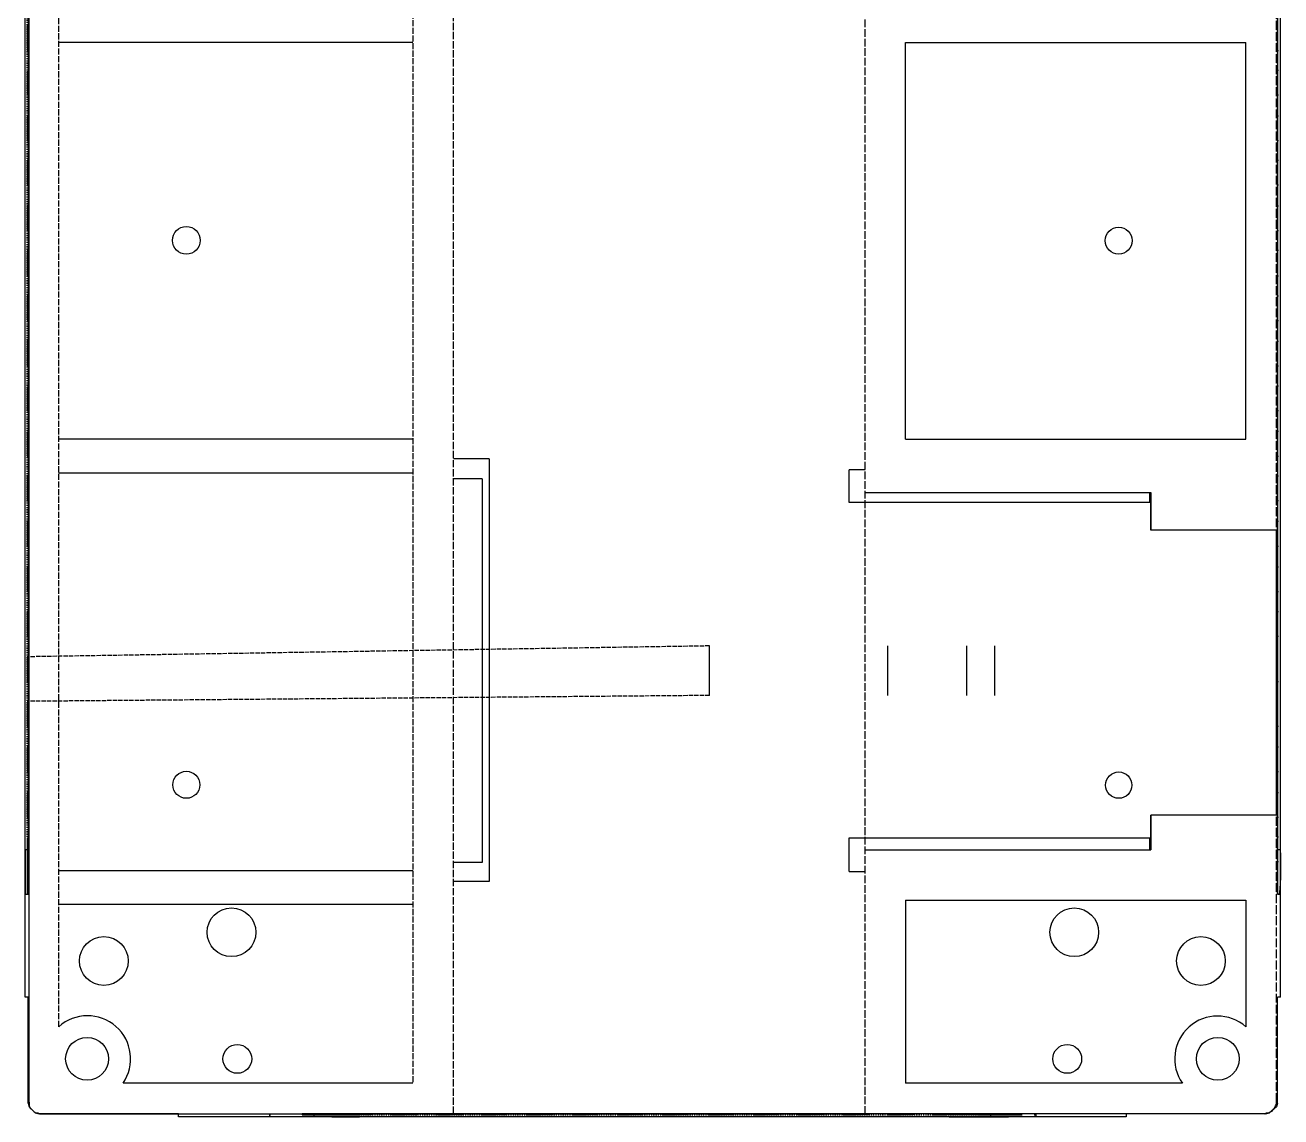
# Model space of a CAD drawing. Header units: millimetres. Extents: x 2689 to 2999, y 977 to 1485.
# Drawn here: x 2858.1 to 2968.9, y 977.3 to 1073.6 of the extents above; entities that cross this region are included whole.
import ezdxf

# ---------------------------------------------------------------- set-up
doc = ezdxf.new("R2010")
doc.units = ezdxf.units.MM
doc.linetypes.add('PDF_IMPORT', pattern=[1, 0.8, -0.2])
doc.layers.add('PDF_几何图形', color=7, linetype='Continuous')

msp = doc.modelspace()

# ---------------------------------------------------------------- linework, layer by layer
at = {"layer": 'PDF_几何图形', "linetype": 'PDF_IMPORT', "lineweight": -3, "ltscale": 0.803333}
msp.add_lwpolyline([(2895.91, 977.57), (2895.91, 1131.6)], dxfattribs=at)
at = {"layer": 'PDF_几何图形', "linetype": 'PDF_IMPORT', "lineweight": -3, "ltscale": 0.848333}
msp.add_lwpolyline([(2932.22, 977.57), (2932.22, 1131.6)], dxfattribs=at)
at = {"layer": 'PDF_几何图形', "lineweight": -3}
for points in [[(2858.47, 978.62), (2858.47, 1130.64)], [(2858.12, 987.87), (2858.12, 1121.39)], [(2968.87, 987.87), (2968.87, 1121.39)], [(2858.12, 1000.87), (2858.12, 1108.3)], [(2858.39, 1108.3), (2858.39, 1000.87)], [(2968.61, 1108.3), (2968.61, 1000.87)], [(2968.87, 1000.87), (2968.87, 1108.3)], [(2858.3, 1073.57), (2858.3, 1073.48), (2858.3, 1073.39), (2858.3, 1073.3), (2858.3, 1073.22), (2858.3, 1073.13), (2858.3, 1073.04), (2858.3, 1072.95), (2858.3, 1072.87), (2858.3, 1072.78), (2858.3, 1072.69), (2858.3, 1072.61), (2858.3, 1072.52), (2858.3, 1072.43), (2858.3, 1072.34), (2858.3, 1072.26), (2858.3, 1072.17), (2858.3, 1072.08), (2858.3, 1071.99), (2858.3, 1071.91), (2858.3, 1071.82), (2858.3, 1071.73), (2858.3, 1071.65), (2858.3, 1071.56), (2858.3, 1071.47), (2858.3, 1071.38)], [(2968.61, 1071.47), (2968.61, 1071.56), (2968.61, 1071.65), (2968.61, 1071.73), (2968.61, 1071.82), (2968.61, 1071.91), (2968.61, 1071.99), (2968.61, 1072.08), (2968.61, 1072.17), (2968.61, 1072.26), (2968.61, 1072.34), (2968.61, 1072.43), (2968.61, 1072.52), (2968.61, 1072.61), (2968.61, 1072.69), (2968.61, 1072.78), (2968.61, 1072.87), (2968.61, 1072.95), (2968.61, 1073.04), (2968.61, 1073.13), (2968.61, 1073.22), (2968.61, 1073.3), (2968.61, 1073.39), (2968.61, 1073.48), (2968.61, 1073.57)], [(2858.3, 1071.38), (2858.39, 1071.38)], [(2892.33, 1072.08), (2861.09, 1072.08)], [(2935.79, 1037.09), (2935.79, 1072.08)], [(2935.79, 1072.08), (2965.81, 1072.08)], [(2965.81, 1037.09), (2965.81, 1072.08)], [(2968.61, 1071.38), (2968.69, 1071.38)], [(2858.39, 1069.64), (2858.3, 1069.64)], [(2858.3, 1069.55), (2858.3, 1069.46), (2858.3, 1069.38), (2858.3, 1069.29), (2858.3, 1069.2), (2858.3, 1069.11), (2858.3, 1069.03), (2858.3, 1068.94), (2858.3, 1068.85), (2858.3, 1068.77), (2858.3, 1068.68), (2858.3, 1068.59), (2858.3, 1068.5), (2858.3, 1068.42), (2858.3, 1068.33), (2858.3, 1068.24), (2858.3, 1068.15), (2858.3, 1068.07), (2858.3, 1067.98), (2858.3, 1067.89), (2858.3, 1067.81), (2858.3, 1067.72), (2858.3, 1067.63), (2858.3, 1067.54), (2858.3, 1067.46)], [(2968.61, 1069.64), (2968.69, 1069.64)], [(2968.61, 1067.54), (2968.61, 1067.63), (2968.61, 1067.72), (2968.61, 1067.81), (2968.61, 1067.89), (2968.61, 1067.98), (2968.61, 1068.07), (2968.61, 1068.15), (2968.61, 1068.24), (2968.61, 1068.33), (2968.61, 1068.42), (2968.61, 1068.5), (2968.61, 1068.59), (2968.61, 1068.68), (2968.61, 1068.77), (2968.61, 1068.85), (2968.61, 1068.94), (2968.61, 1069.03), (2968.61, 1069.11), (2968.61, 1069.2), (2968.61, 1069.29), (2968.61, 1069.38), (2968.61, 1069.46), (2968.61, 1069.55), (2968.61, 1069.64)], [(2858.3, 1067.46), (2858.39, 1067.46)], [(2968.61, 1067.46), (2968.69, 1067.46)], [(2858.39, 1065.62), (2858.3, 1065.62)], [(2858.3, 1065.62), (2858.3, 1065.54), (2858.3, 1065.45), (2858.3, 1065.36), (2858.3, 1065.28), (2858.3, 1065.19), (2858.3, 1065.1), (2858.3, 1065.01), (2858.3, 1064.93), (2858.3, 1064.84), (2858.3, 1064.75), (2858.3, 1064.66), (2858.3, 1064.58), (2858.3, 1064.49), (2858.3, 1064.4), (2858.3, 1064.32), (2858.3, 1064.23), (2858.3, 1064.14), (2858.3, 1064.05), (2858.3, 1063.97), (2858.3, 1063.88), (2858.3, 1063.79), (2858.3, 1063.7), (2858.3, 1063.62), (2858.3, 1063.53), (2858.3, 1063.44)], [(2968.61, 1065.62), (2968.69, 1065.62)], [(2968.61, 1063.53), (2968.61, 1063.62), (2968.61, 1063.7), (2968.61, 1063.79), (2968.61, 1063.88), (2968.61, 1063.97), (2968.61, 1064.05), (2968.61, 1064.14), (2968.61, 1064.23), (2968.61, 1064.32), (2968.61, 1064.4), (2968.61, 1064.49), (2968.61, 1064.58), (2968.61, 1064.66), (2968.61, 1064.75), (2968.61, 1064.84), (2968.61, 1064.93), (2968.61, 1065.01), (2968.61, 1065.1), (2968.61, 1065.19), (2968.61, 1065.28), (2968.61, 1065.36), (2968.61, 1065.45), (2968.61, 1065.54), (2968.61, 1065.62)], [(2858.3, 1063.44), (2858.39, 1063.44)], [(2968.61, 1063.44), (2968.69, 1063.44)], [(2858.39, 1061.7), (2858.3, 1061.7)], [(2858.3, 1061.61), (2858.3, 1061.52), (2858.3, 1061.44), (2858.3, 1061.35), (2858.3, 1061.26), (2858.3, 1061.17), (2858.3, 1061.09), (2858.3, 1061), (2858.3, 1060.91), (2858.3, 1060.82), (2858.3, 1060.74), (2858.3, 1060.65), (2858.3, 1060.56), (2858.3, 1060.48), (2858.3, 1060.39), (2858.3, 1060.3), (2858.3, 1060.21), (2858.3, 1060.13), (2858.3, 1060.04), (2858.3, 1059.95), (2858.3, 1059.86), (2858.3, 1059.78), (2858.3, 1059.69), (2858.3, 1059.6), (2858.3, 1059.52)], [(2968.61, 1061.7), (2968.69, 1061.7)], [(2968.61, 1059.52), (2968.61, 1059.6), (2968.61, 1059.69), (2968.61, 1059.78), (2968.61, 1059.86), (2968.61, 1059.95), (2968.61, 1060.04), (2968.61, 1060.13), (2968.61, 1060.21), (2968.61, 1060.3), (2968.61, 1060.39), (2968.61, 1060.48), (2968.61, 1060.56), (2968.61, 1060.65), (2968.61, 1060.74), (2968.61, 1060.82), (2968.61, 1060.91), (2968.61, 1061), (2968.61, 1061.09), (2968.61, 1061.17), (2968.61, 1061.26), (2968.61, 1061.35), (2968.61, 1061.44), (2968.61, 1061.52), (2968.61, 1061.61), (2968.61, 1061.7)], [(2858.3, 1059.52), (2858.39, 1059.52)], [(2968.61, 1059.52), (2968.69, 1059.52)], [(2858.39, 1057.68), (2858.3, 1057.68)], [(2858.3, 1057.6), (2858.3, 1057.51), (2858.3, 1057.42), (2858.3, 1057.33), (2858.3, 1057.25), (2858.3, 1057.16), (2858.3, 1057.07), (2858.3, 1056.98), (2858.3, 1056.9), (2858.3, 1056.81), (2858.3, 1056.72), (2858.3, 1056.64), (2858.3, 1056.55), (2858.3, 1056.46), (2858.3, 1056.37), (2858.3, 1056.29), (2858.3, 1056.2), (2858.3, 1056.11), (2858.3, 1056.02), (2858.3, 1055.94), (2858.3, 1055.85), (2858.3, 1055.76), (2858.3, 1055.68), (2858.3, 1055.59), (2858.3, 1055.5)], [(2968.61, 1057.68), (2968.69, 1057.68)], [(2968.61, 1055.59), (2968.61, 1055.68), (2968.61, 1055.76), (2968.61, 1055.85), (2968.61, 1055.94), (2968.61, 1056.02), (2968.61, 1056.11), (2968.61, 1056.2), (2968.61, 1056.29), (2968.61, 1056.37), (2968.61, 1056.46), (2968.61, 1056.55), (2968.61, 1056.64), (2968.61, 1056.72), (2968.61, 1056.81), (2968.61, 1056.9), (2968.61, 1056.98), (2968.61, 1057.07), (2968.61, 1057.16), (2968.61, 1057.25), (2968.61, 1057.33), (2968.61, 1057.42), (2968.61, 1057.51), (2968.61, 1057.6), (2968.61, 1057.68)], [(2858.3, 1055.5), (2858.39, 1055.5)], [(2968.61, 1055.5), (2968.69, 1055.5)], [(2858.39, 1053.76), (2858.3, 1053.76)], [(2858.3, 1053.67), (2858.3, 1053.58), (2858.3, 1053.49), (2858.3, 1053.41), (2858.3, 1053.32), (2858.3, 1053.23), (2858.3, 1053.14), (2858.3, 1053.06), (2858.3, 1052.97), (2858.3, 1052.88), (2858.3, 1052.8), (2858.3, 1052.71), (2858.3, 1052.62), (2858.3, 1052.53), (2858.3, 1052.45), (2858.3, 1052.36), (2858.3, 1052.27), (2858.3, 1052.18), (2858.3, 1052.1), (2858.3, 1052.01), (2858.3, 1051.92), (2858.3, 1051.84), (2858.3, 1051.75), (2858.3, 1051.66), (2858.3, 1051.57), (2858.3, 1051.49)], [(2968.61, 1053.76), (2968.69, 1053.76)], [(2968.61, 1051.57), (2968.61, 1051.66), (2968.61, 1051.75), (2968.61, 1051.84), (2968.61, 1051.92), (2968.61, 1052.01), (2968.61, 1052.1), (2968.61, 1052.18), (2968.61, 1052.27), (2968.61, 1052.36), (2968.61, 1052.45), (2968.61, 1052.53), (2968.61, 1052.62), (2968.61, 1052.71), (2968.61, 1052.8), (2968.61, 1052.88), (2968.61, 1052.97), (2968.61, 1053.06), (2968.61, 1053.14), (2968.61, 1053.23), (2968.61, 1053.32), (2968.61, 1053.41), (2968.61, 1053.49), (2968.61, 1053.58), (2968.61, 1053.67), (2968.61, 1053.76)], [(2858.3, 1051.49), (2858.39, 1051.49)], [(2968.61, 1051.49), (2968.69, 1051.49)], [(2858.39, 1049.74), (2858.3, 1049.74)], [(2858.3, 1049.65), (2858.3, 1049.57), (2858.3, 1049.48), (2858.3, 1049.39), (2858.3, 1049.3), (2858.3, 1049.22), (2858.3, 1049.13), (2858.3, 1049.04), (2858.3, 1048.96), (2858.3, 1048.87), (2858.3, 1048.78), (2858.3, 1048.69), (2858.3, 1048.61), (2858.3, 1048.52), (2858.3, 1048.43), (2858.3, 1048.34), (2858.3, 1048.26), (2858.3, 1048.17), (2858.3, 1048.08), (2858.3, 1048), (2858.3, 1047.91), (2858.3, 1047.82), (2858.3, 1047.73), (2858.3, 1047.65), (2858.3, 1047.56)], [(2968.61, 1049.74), (2968.69, 1049.74)], [(2968.61, 1047.65), (2968.61, 1047.73), (2968.61, 1047.82), (2968.61, 1047.91), (2968.61, 1048), (2968.61, 1048.08), (2968.61, 1048.17), (2968.61, 1048.26), (2968.61, 1048.34), (2968.61, 1048.43), (2968.61, 1048.52), (2968.61, 1048.61), (2968.61, 1048.69), (2968.61, 1048.78), (2968.61, 1048.87), (2968.61, 1048.96), (2968.61, 1049.04), (2968.61, 1049.13), (2968.61, 1049.22), (2968.61, 1049.3), (2968.61, 1049.39), (2968.61, 1049.48), (2968.61, 1049.57), (2968.61, 1049.65), (2968.61, 1049.74)], [(2858.3, 1047.56), (2858.39, 1047.56)], [(2968.61, 1047.56), (2968.69, 1047.56)], [(2858.39, 1045.73), (2858.3, 1045.73)], [(2858.3, 1045.73), (2858.3, 1045.64), (2858.3, 1045.55), (2858.3, 1045.46), (2858.3, 1045.38), (2858.3, 1045.29), (2858.3, 1045.2), (2858.3, 1045.12), (2858.3, 1045.03), (2858.3, 1044.94), (2858.3, 1044.85), (2858.3, 1044.77), (2858.3, 1044.68), (2858.3, 1044.59), (2858.3, 1044.5), (2858.3, 1044.42), (2858.3, 1044.33), (2858.3, 1044.24), (2858.3, 1044.16), (2858.3, 1044.07), (2858.3, 1043.98), (2858.3, 1043.89), (2858.3, 1043.81), (2858.3, 1043.72), (2858.3, 1043.63), (2858.3, 1043.55)], [(2968.61, 1045.73), (2968.69, 1045.73)], [(2968.61, 1043.63), (2968.61, 1043.72), (2968.61, 1043.81), (2968.61, 1043.89), (2968.61, 1043.98), (2968.61, 1044.07), (2968.61, 1044.16), (2968.61, 1044.24), (2968.61, 1044.33), (2968.61, 1044.42), (2968.61, 1044.5), (2968.61, 1044.59), (2968.61, 1044.68), (2968.61, 1044.77), (2968.61, 1044.85), (2968.61, 1044.94), (2968.61, 1045.03), (2968.61, 1045.12), (2968.61, 1045.2), (2968.61, 1045.29), (2968.61, 1045.38), (2968.61, 1045.46), (2968.61, 1045.55), (2968.61, 1045.64), (2968.61, 1045.73)], [(2858.3, 1043.55), (2858.39, 1043.55)], [(2968.61, 1043.55), (2968.69, 1043.55)], [(2858.39, 1041.8), (2858.3, 1041.8)], [(2858.3, 1041.71), (2858.3, 1041.63), (2858.3, 1041.54), (2858.3, 1041.45), (2858.3, 1041.36), (2858.3, 1041.28), (2858.3, 1041.19), (2858.3, 1041.1), (2858.3, 1041.01), (2858.3, 1040.93), (2858.3, 1040.84), (2858.3, 1040.75), (2858.3, 1040.67), (2858.3, 1040.58), (2858.3, 1040.49), (2858.3, 1040.4), (2858.3, 1040.32), (2858.3, 1040.23), (2858.3, 1040.14), (2858.3, 1040.05), (2858.3, 1039.97), (2858.3, 1039.88), (2858.3, 1039.79), (2858.3, 1039.71), (2858.3, 1039.62)], [(2968.61, 1041.8), (2968.69, 1041.8)], [(2968.61, 1039.62), (2968.61, 1039.71), (2968.61, 1039.79), (2968.61, 1039.88), (2968.61, 1039.97), (2968.61, 1040.05), (2968.61, 1040.14), (2968.61, 1040.23), (2968.61, 1040.32), (2968.61, 1040.4), (2968.61, 1040.49), (2968.61, 1040.58), (2968.61, 1040.67), (2968.61, 1040.75), (2968.61, 1040.84), (2968.61, 1040.93), (2968.61, 1041.01), (2968.61, 1041.1), (2968.61, 1041.19), (2968.61, 1041.28), (2968.61, 1041.36), (2968.61, 1041.45), (2968.61, 1041.54), (2968.61, 1041.63), (2968.61, 1041.71), (2968.61, 1041.8)], [(2858.3, 1039.62), (2858.39, 1039.62)], [(2968.61, 1039.62), (2968.69, 1039.62)], [(2858.39, 1037.79), (2858.3, 1037.79)], [(2858.3, 1037.7), (2858.3, 1037.61), (2858.3, 1037.52), (2858.3, 1037.44), (2858.3, 1037.35), (2858.3, 1037.26), (2858.3, 1037.17), (2858.3, 1037.09), (2858.3, 1037), (2858.3, 1036.91), (2858.3, 1036.83), (2858.3, 1036.74), (2858.3, 1036.65), (2858.3, 1036.56), (2858.3, 1036.48), (2858.3, 1036.39), (2858.3, 1036.3), (2858.3, 1036.21), (2858.3, 1036.13), (2858.3, 1036.04), (2858.3, 1035.95), (2858.3, 1035.87), (2858.3, 1035.78), (2858.3, 1035.69), (2858.3, 1035.6)], [(2892.33, 1037.09), (2861.09, 1037.09)], [(2935.79, 1037.09), (2965.81, 1037.09)], [(2968.61, 1037.79), (2968.69, 1037.79)], [(2968.61, 1035.69), (2968.61, 1035.78), (2968.61, 1035.87), (2968.61, 1035.95), (2968.61, 1036.04), (2968.61, 1036.13), (2968.61, 1036.21), (2968.61, 1036.3), (2968.61, 1036.39), (2968.61, 1036.48), (2968.61, 1036.56), (2968.61, 1036.65), (2968.61, 1036.74), (2968.61, 1036.83), (2968.61, 1036.91), (2968.61, 1037), (2968.61, 1037.09), (2968.61, 1037.17), (2968.61, 1037.26), (2968.61, 1037.35), (2968.61, 1037.44), (2968.61, 1037.52), (2968.61, 1037.61), (2968.61, 1037.7), (2968.61, 1037.79)], [(2858.3, 1035.6), (2858.39, 1035.6)], [(2899.05, 1035.34), (2895.91, 1035.34)], [(2899.05, 1035.34), (2899.05, 998.08)], [(2968.61, 1035.6), (2968.69, 1035.6)], [(2858.39, 1033.86), (2858.3, 1033.86)], [(2858.3, 1033.77), (2858.3, 1033.68), (2858.3, 1033.6), (2858.3, 1033.51), (2858.3, 1033.42), (2858.3, 1033.33), (2858.3, 1033.25), (2858.3, 1033.16), (2858.3, 1033.07), (2858.3, 1032.99), (2858.3, 1032.9), (2858.3, 1032.81), (2858.3, 1032.72), (2858.3, 1032.64), (2858.3, 1032.55), (2858.3, 1032.46), (2858.3, 1032.37), (2858.3, 1032.29), (2858.3, 1032.2), (2858.3, 1032.11), (2858.3, 1032.03), (2858.3, 1031.94), (2858.3, 1031.85), (2858.3, 1031.76), (2858.3, 1031.68)], [(2861.09, 1034.12), (2892.33, 1034.12)], [(2930.82, 1031.5), (2930.82, 1034.38)], [(2932.22, 1034.38), (2930.82, 1034.38)], [(2968.61, 1033.86), (2968.69, 1033.86)], [(2968.61, 1031.68), (2968.61, 1031.76), (2968.61, 1031.85), (2968.61, 1031.94), (2968.61, 1032.03), (2968.61, 1032.11), (2968.61, 1032.2), (2968.61, 1032.29), (2968.61, 1032.37), (2968.61, 1032.46), (2968.61, 1032.55), (2968.61, 1032.64), (2968.61, 1032.72), (2968.61, 1032.81), (2968.61, 1032.9), (2968.61, 1032.99), (2968.61, 1033.07), (2968.61, 1033.16), (2968.61, 1033.25), (2968.61, 1033.33), (2968.61, 1033.42), (2968.61, 1033.51), (2968.61, 1033.6), (2968.61, 1033.68), (2968.61, 1033.77), (2968.61, 1033.86)], [(2898.44, 1033.6), (2895.91, 1033.6)], [(2898.44, 1033.6), (2898.44, 999.74)], [(2858.3, 1031.68), (2858.39, 1031.68)], [(2957.35, 1031.5), (2930.82, 1031.5)], [(2932.22, 1032.37), (2957.44, 1032.37)], [(2957.35, 1031.5), (2957.35, 1032.37)], [(2957.44, 1032.37), (2957.44, 1029.06), (2957.44, 1032.37)], [(2968.61, 1031.68), (2968.69, 1031.68)], [(2858.39, 1029.84), (2858.3, 1029.84)], [(2858.3, 1029.76), (2858.3, 1029.67), (2858.3, 1029.58), (2858.3, 1029.49), (2858.3, 1029.41), (2858.3, 1029.32), (2858.3, 1029.23), (2858.3, 1029.15), (2858.3, 1029.06), (2858.3, 1028.97), (2858.3, 1028.88), (2858.3, 1028.8), (2858.3, 1028.71), (2858.3, 1028.62), (2858.3, 1028.53), (2858.3, 1028.45), (2858.3, 1028.36), (2858.3, 1028.27), (2858.3, 1028.19), (2858.3, 1028.1), (2858.3, 1028.01), (2858.3, 1027.92), (2858.3, 1027.84), (2858.3, 1027.75), (2858.3, 1027.66)], [(2968.61, 1029.84), (2968.69, 1029.84)], [(2968.61, 1027.75), (2968.61, 1027.84), (2968.61, 1027.92), (2968.61, 1028.01), (2968.61, 1028.1), (2968.61, 1028.19), (2968.61, 1028.27), (2968.61, 1028.36), (2968.61, 1028.45), (2968.61, 1028.53), (2968.61, 1028.62), (2968.61, 1028.71), (2968.61, 1028.8), (2968.61, 1028.88), (2968.61, 1028.97), (2968.61, 1029.06), (2968.61, 1029.15), (2968.61, 1029.23), (2968.61, 1029.32), (2968.61, 1029.41), (2968.61, 1029.49), (2968.61, 1029.58), (2968.61, 1029.67), (2968.61, 1029.76), (2968.61, 1029.84)], [(2968.52, 1029.06), (2957.44, 1029.06)], [(2968.52, 1003.92), (2968.52, 1029.06)], [(2858.3, 1027.66), (2858.39, 1027.66)], [(2968.61, 1027.66), (2968.69, 1027.66)], [(2858.39, 1025.83), (2858.3, 1025.83)], [(2858.3, 1025.83), (2858.3, 1025.74), (2858.3, 1025.65), (2858.3, 1025.57), (2858.3, 1025.48), (2858.3, 1025.39), (2858.3, 1025.31), (2858.3, 1025.22), (2858.3, 1025.13), (2858.3, 1025.04), (2858.3, 1024.96), (2858.3, 1024.87), (2858.3, 1024.78), (2858.3, 1024.69), (2858.3, 1024.61), (2858.3, 1024.52), (2858.3, 1024.43), (2858.3, 1024.35), (2858.3, 1024.26), (2858.3, 1024.17), (2858.3, 1024.08), (2858.3, 1024), (2858.3, 1023.91), (2858.3, 1023.82), (2858.3, 1023.73), (2858.3, 1023.65)], [(2968.61, 1025.83), (2968.69, 1025.83)], [(2968.61, 1023.73), (2968.61, 1023.82), (2968.61, 1023.91), (2968.61, 1024), (2968.61, 1024.08), (2968.61, 1024.17), (2968.61, 1024.26), (2968.61, 1024.35), (2968.61, 1024.43), (2968.61, 1024.52), (2968.61, 1024.61), (2968.61, 1024.69), (2968.61, 1024.78), (2968.61, 1024.87), (2968.61, 1024.96), (2968.61, 1025.04), (2968.61, 1025.13), (2968.61, 1025.22), (2968.61, 1025.31), (2968.61, 1025.39), (2968.61, 1025.48), (2968.61, 1025.57), (2968.61, 1025.65), (2968.61, 1025.74), (2968.61, 1025.83)], [(2858.3, 1023.65), (2858.39, 1023.65)], [(2968.61, 1023.65), (2968.69, 1023.65)], [(2858.39, 1021.9), (2858.3, 1021.9)], [(2858.3, 1021.82), (2858.3, 1021.73), (2858.3, 1021.64), (2858.3, 1021.55), (2858.3, 1021.47), (2858.3, 1021.38), (2858.3, 1021.29), (2858.3, 1021.2), (2858.3, 1021.12), (2858.3, 1021.03), (2858.3, 1020.94), (2858.3, 1020.86), (2858.3, 1020.77), (2858.3, 1020.68), (2858.3, 1020.59), (2858.3, 1020.51), (2858.3, 1020.42), (2858.3, 1020.33), (2858.3, 1020.24), (2858.3, 1020.16), (2858.3, 1020.07), (2858.3, 1019.98), (2858.3, 1019.9), (2858.3, 1019.81), (2858.3, 1019.72)], [(2968.61, 1021.9), (2968.69, 1021.9)], [(2968.61, 1019.81), (2968.61, 1019.9), (2968.61, 1019.98), (2968.61, 1020.07), (2968.61, 1020.16), (2968.61, 1020.24), (2968.61, 1020.33), (2968.61, 1020.42), (2968.61, 1020.51), (2968.61, 1020.59), (2968.61, 1020.68), (2968.61, 1020.77), (2968.61, 1020.86), (2968.61, 1020.94), (2968.61, 1021.03), (2968.61, 1021.12), (2968.61, 1021.2), (2968.61, 1021.29), (2968.61, 1021.38), (2968.61, 1021.47), (2968.61, 1021.55), (2968.61, 1021.64), (2968.61, 1021.73), (2968.61, 1021.82), (2968.61, 1021.9)], [(2858.3, 1019.72), (2858.39, 1019.72)], [(2968.61, 1019.72), (2968.69, 1019.72)], [(2918.51, 1014.48), (2918.51, 1018.85)], [(2934.22, 1014.48), (2934.22, 1018.85)], [(2941.2, 1014.48), (2941.2, 1018.85)], [(2943.65, 1018.85), (2943.65, 1014.48)], [(2858.3, 1017.89), (2858.3, 1017.8), (2858.3, 1017.71), (2858.3, 1017.63), (2858.3, 1017.54), (2858.3, 1017.45), (2858.3, 1017.36), (2858.3, 1017.28), (2858.3, 1017.19), (2858.3, 1017.1), (2858.3, 1017.02), (2858.3, 1016.93), (2858.3, 1016.84), (2858.3, 1016.75), (2858.3, 1016.67), (2858.3, 1016.58), (2858.3, 1016.49), (2858.3, 1016.4), (2858.3, 1016.32), (2858.3, 1016.23), (2858.3, 1016.14), (2858.3, 1016.06), (2858.3, 1015.97), (2858.3, 1015.88), (2858.3, 1015.79), (2858.3, 1015.71)], [(2968.61, 1015.79), (2968.61, 1015.88), (2968.61, 1015.97), (2968.61, 1016.06), (2968.61, 1016.14), (2968.61, 1016.23), (2968.61, 1016.32), (2968.61, 1016.4), (2968.61, 1016.49), (2968.61, 1016.58), (2968.61, 1016.67), (2968.61, 1016.75), (2968.61, 1016.84), (2968.61, 1016.93), (2968.61, 1017.02), (2968.61, 1017.1), (2968.61, 1017.19), (2968.61, 1017.28), (2968.61, 1017.36), (2968.61, 1017.45), (2968.61, 1017.54), (2968.61, 1017.63), (2968.61, 1017.71), (2968.61, 1017.8), (2968.61, 1017.89)], [(2858.3, 1015.71), (2858.39, 1015.71)], [(2968.61, 1015.71), (2968.69, 1015.71)], [(2858.3, 1013.87), (2858.3, 1013.79), (2858.3, 1013.7), (2858.3, 1013.61), (2858.3, 1013.52), (2858.3, 1013.44), (2858.3, 1013.35), (2858.3, 1013.26), (2858.3, 1013.18), (2858.3, 1013.09), (2858.3, 1013), (2858.3, 1012.91), (2858.3, 1012.83), (2858.3, 1012.74), (2858.3, 1012.65), (2858.3, 1012.56), (2858.3, 1012.48), (2858.3, 1012.39), (2858.3, 1012.3), (2858.3, 1012.22), (2858.3, 1012.13), (2858.3, 1012.04), (2858.3, 1011.95), (2858.3, 1011.87), (2858.3, 1011.78)], [(2968.61, 1011.78), (2968.61, 1011.87), (2968.61, 1011.95), (2968.61, 1012.04), (2968.61, 1012.13), (2968.61, 1012.22), (2968.61, 1012.3), (2968.61, 1012.39), (2968.61, 1012.48), (2968.61, 1012.56), (2968.61, 1012.65), (2968.61, 1012.74), (2968.61, 1012.83), (2968.61, 1012.91), (2968.61, 1013), (2968.61, 1013.09), (2968.61, 1013.18), (2968.61, 1013.26), (2968.61, 1013.35), (2968.61, 1013.44), (2968.61, 1013.52), (2968.61, 1013.61), (2968.61, 1013.7), (2968.61, 1013.79), (2968.61, 1013.87), (2968.61, 1013.96)], [(2858.3, 1011.78), (2858.39, 1011.78)], [(2968.61, 1011.78), (2968.69, 1011.78)], [(2858.39, 1009.95), (2858.3, 1009.95)], [(2858.3, 1009.86), (2858.3, 1009.77), (2858.3, 1009.68), (2858.3, 1009.6), (2858.3, 1009.51), (2858.3, 1009.42), (2858.3, 1009.34), (2858.3, 1009.25), (2858.3, 1009.16), (2858.3, 1009.07), (2858.3, 1008.99), (2858.3, 1008.9), (2858.3, 1008.81), (2858.3, 1008.72), (2858.3, 1008.64), (2858.3, 1008.55), (2858.3, 1008.46), (2858.3, 1008.38), (2858.3, 1008.29), (2858.3, 1008.2), (2858.3, 1008.11), (2858.3, 1008.03), (2858.3, 1007.94), (2858.3, 1007.85), (2858.3, 1007.76)], [(2968.61, 1009.95), (2968.69, 1009.95)], [(2968.61, 1007.85), (2968.61, 1007.94), (2968.61, 1008.03), (2968.61, 1008.11), (2968.61, 1008.2), (2968.61, 1008.29), (2968.61, 1008.38), (2968.61, 1008.46), (2968.61, 1008.55), (2968.61, 1008.64), (2968.61, 1008.72), (2968.61, 1008.81), (2968.61, 1008.9), (2968.61, 1008.99), (2968.61, 1009.07), (2968.61, 1009.16), (2968.61, 1009.25), (2968.61, 1009.34), (2968.61, 1009.42), (2968.61, 1009.51), (2968.61, 1009.6), (2968.61, 1009.68), (2968.61, 1009.77), (2968.61, 1009.86), (2968.61, 1009.95)], [(2858.3, 1007.76), (2858.39, 1007.76)], [(2968.61, 1007.76), (2968.69, 1007.76)], [(2858.39, 1005.93), (2858.3, 1005.93)], [(2858.3, 1005.93), (2858.3, 1005.84), (2858.3, 1005.76), (2858.3, 1005.67), (2858.3, 1005.58), (2858.3, 1005.5), (2858.3, 1005.41), (2858.3, 1005.32), (2858.3, 1005.23), (2858.3, 1005.15), (2858.3, 1005.06), (2858.3, 1004.97), (2858.3, 1004.88), (2858.3, 1004.8), (2858.3, 1004.71), (2858.3, 1004.62), (2858.3, 1004.54), (2858.3, 1004.45), (2858.3, 1004.36), (2858.3, 1004.27), (2858.3, 1004.19), (2858.3, 1004.1), (2858.3, 1004.01), (2858.3, 1003.92), (2858.3, 1003.84), (2858.3, 1003.75)], [(2968.61, 1005.93), (2968.69, 1005.93)], [(2968.61, 1004.01), (2968.61, 1004.1), (2968.61, 1004.19), (2968.61, 1004.27), (2968.61, 1004.36), (2968.61, 1004.45), (2968.61, 1004.54), (2968.61, 1004.62), (2968.61, 1004.71), (2968.61, 1004.8), (2968.61, 1004.88), (2968.61, 1004.97), (2968.61, 1005.06), (2968.61, 1005.15), (2968.61, 1005.23), (2968.61, 1005.32), (2968.61, 1005.41), (2968.61, 1005.5), (2968.61, 1005.58), (2968.61, 1005.67), (2968.61, 1005.76), (2968.61, 1005.84), (2968.61, 1005.93)], [(2858.3, 1003.75), (2858.39, 1003.75)], [(2957.44, 1000.87), (2957.44, 1003.92)], [(2957.44, 1003.92), (2957.44, 1000.87)], [(2968.52, 1003.92), (2957.44, 1003.92)], [(2968.61, 1003.75), (2968.69, 1003.75)], [(2858.39, 1002), (2858.3, 1002)], [(2858.3, 1001.92), (2858.3, 1001.83), (2858.3, 1001.74), (2858.3, 1001.66), (2858.3, 1001.57), (2858.3, 1001.48), (2858.3, 1001.39), (2858.3, 1001.31), (2858.3, 1001.22), (2858.3, 1001.13), (2858.3, 1001.04), (2858.3, 1000.96), (2858.3, 1000.87), (2858.3, 1000.78), (2858.3, 1000.7), (2858.3, 1000.61), (2858.3, 1000.52), (2858.3, 1000.43), (2858.3, 1000.35), (2858.3, 1000.26), (2858.3, 1000.17), (2858.3, 1000.08), (2858.3, 1000), (2858.3, 999.91), (2858.3, 999.82)], [(2930.82, 998.95), (2930.82, 1001.92)], [(2930.82, 1001.92), (2957.35, 1001.92)], [(2957.35, 1000.87), (2957.35, 1001.92)], [(2968.61, 1002), (2968.69, 1002)], [(2968.61, 999.91), (2968.61, 1000), (2968.61, 1000.08), (2968.61, 1000.17), (2968.61, 1000.26), (2968.61, 1000.35), (2968.61, 1000.43), (2968.61, 1000.52), (2968.61, 1000.61), (2968.61, 1000.7), (2968.61, 1000.78), (2968.61, 1000.87), (2968.61, 1000.96), (2968.61, 1001.04), (2968.61, 1001.13), (2968.61, 1001.22), (2968.61, 1001.31), (2968.61, 1001.39), (2968.61, 1001.48), (2968.61, 1001.57), (2968.61, 1001.66), (2968.61, 1001.74), (2968.61, 1001.83), (2968.61, 1001.92), (2968.61, 1002)], [(2858.3, 1000.87), (2858.12, 1000.87)], [(2858.12, 1000.87), (2858.12, 1000.43), (2858.12, 1000), (2858.12, 999.56), (2858.12, 999.21), (2858.12, 998.78), (2858.12, 998.43), (2858.12, 998.08), (2858.12, 997.82), (2858.12, 997.55), (2858.12, 997.29), (2858.12, 997.12), (2858.12, 997.03), (2858.12, 996.94)], [(2858.39, 996.94), (2858.39, 997.03), (2858.39, 997.12), (2858.39, 997.29), (2858.39, 997.55), (2858.39, 997.82), (2858.39, 998.08), (2858.39, 998.43), (2858.39, 998.78), (2858.39, 999.21), (2858.39, 999.56), (2858.39, 1000), (2858.39, 1000.43), (2858.39, 1000.87)], [(2932.22, 1000.87), (2957.44, 1000.87)], [(2968.87, 1000.87), (2968.61, 1000.87)], [(2968.61, 1000.87), (2968.61, 1000.43), (2968.61, 1000), (2968.61, 999.56), (2968.61, 999.21), (2968.61, 998.78), (2968.61, 998.43), (2968.61, 998.08), (2968.61, 997.82), (2968.61, 997.55), (2968.61, 997.29), (2968.61, 997.12), (2968.61, 997.03), (2968.61, 996.94)], [(2858.3, 999.82), (2858.3, 999.74), (2858.3, 999.65), (2858.3, 999.47), (2858.3, 999.39), (2858.3, 999.3), (2858.3, 999.21), (2858.3, 999.13), (2858.3, 999.04), (2858.3, 998.95), (2858.3, 998.86), (2858.3, 998.78), (2858.3, 998.69), (2858.3, 998.6), (2858.3, 998.51), (2858.3, 998.43), (2858.3, 998.34), (2858.3, 998.25), (2858.3, 998.17), (2858.3, 998.08), (2858.3, 997.99), (2858.3, 997.9), (2858.3, 997.82), (2858.3, 997.73), (2858.3, 997.64), (2858.3, 997.55), (2858.3, 997.47), (2858.3, 997.38), (2858.3, 997.29), (2858.3, 997.21), (2858.3, 997.12), (2858.3, 997.03), (2858.3, 996.94)], [(2898.44, 999.74), (2895.91, 999.74)], [(2968.61, 999.82), (2968.69, 999.82)], [(2968.61, 996.94), (2968.61, 997.03), (2968.61, 997.12), (2968.61, 997.21), (2968.61, 997.29), (2968.61, 997.38), (2968.61, 997.47), (2968.61, 997.55), (2968.61, 997.64), (2968.61, 997.73), (2968.61, 997.82), (2968.61, 997.9), (2968.61, 997.99), (2968.61, 998.08), (2968.61, 998.17), (2968.61, 998.25), (2968.61, 998.34), (2968.61, 998.43), (2968.61, 998.51), (2968.61, 998.6), (2968.61, 998.69), (2968.61, 998.78), (2968.61, 998.86), (2968.61, 998.95), (2968.61, 999.04), (2968.61, 999.13), (2968.61, 999.21), (2968.61, 999.3), (2968.61, 999.39), (2968.61, 999.47), (2968.61, 999.65), (2968.61, 999.74), (2968.61, 999.82)], [(2861.09, 999.04), (2892.33, 999.04)], [(2930.82, 998.95), (2932.22, 998.95)], [(2899.05, 998.08), (2895.91, 998.08)], [(2858.12, 996.94), (2858.39, 996.94)], [(2861.09, 996.07), (2892.33, 996.07)], [(2935.79, 996.42), (2935.79, 980.27)], [(2935.79, 996.42), (2965.81, 996.42)], [(2965.81, 996.42), (2965.81, 985.25)], [(2968.61, 996.94), (2968.78, 996.94)], [(2858.39, 987.87), (2858.12, 987.87)], [(2858.39, 978.53), (2858.39, 987.87)], [(2968.61, 978.53), (2968.61, 987.87)], [(2968.87, 987.87), (2968.61, 987.87)], [(2892.33, 980.27), (2866.76, 980.27)], [(2960.23, 980.27), (2935.79, 980.27)], [(2858.39, 978.53), (2858.47, 978.18), (2859, 977.66)], [(2858.47, 978.62), (2858.47, 978.44), (2858.47, 978.27), (2858.56, 978.09), (2858.65, 978.01), (2858.82, 977.83), (2858.91, 977.74), (2859.08, 977.66), (2859.26, 977.66), (2859.43, 977.57)], [(2967.47, 977.57), (2967.65, 977.66), (2967.82, 977.66), (2968, 977.74), (2968.17, 977.83), (2968.26, 978.01), (2968.34, 978.09), (2968.43, 978.27), (2968.52, 978.44), (2968.52, 978.62)], [(2968.61, 978.53), (2968.52, 978.18), (2967.91, 977.66)], [(2968.52, 978.62), (2968.61, 978.53)], [(2859, 977.66), (2859.35, 977.57)], [(2859.43, 977.57), (2859.35, 977.57)], [(2871.65, 977.57), (2859.35, 977.57)], [(2859.43, 977.57), (2895.91, 977.57), (2932.22, 977.57)], [(2871.65, 977.31), (2871.65, 977.57)], [(2955.25, 977.31), (2871.65, 977.31)], [(2879.68, 977.57), (2879.68, 977.31)], [(2879.68, 977.48), (2879.77, 977.48)], [(2882.56, 977.57), (2882.56, 977.48)], [(2883.61, 977.57), (2883.52, 977.57), (2883.43, 977.57), (2883.34, 977.57), (2883.26, 977.57), (2883.17, 977.57), (2883.08, 977.57), (2883, 977.57), (2882.91, 977.57), (2882.82, 977.57), (2882.73, 977.57), (2882.65, 977.57), (2882.56, 977.57)], [(2882.56, 977.48), (2882.65, 977.48), (2882.73, 977.48), (2882.82, 977.48), (2882.91, 977.48), (2883.08, 977.48), (2883.34, 977.48)], [(2882.65, 977.48), (2883.08, 977.48), (2883.52, 977.48), (2883.96, 977.48), (2884.39, 977.48), (2884.83, 977.48), (2885.26, 977.48), (2885.7, 977.48), (2886.05, 977.48), (2886.4, 977.48)], [(2887.27, 977.48), (2887.1, 977.48), (2886.84, 977.48), (2886.57, 977.48), (2886.22, 977.48), (2885.88, 977.48), (2885.44, 977.48), (2885, 977.48), (2884.57, 977.48), (2884.13, 977.48), (2883.61, 977.48), (2883.17, 977.48)], [(2883.26, 977.48), (2883.61, 977.48)], [(2943.3, 977.57), (2883.61, 977.57)], [(2883.61, 977.31), (2883.61, 977.48)], [(2883.96, 977.48), (2883.61, 977.48)], [(2943.3, 977.31), (2883.61, 977.31)], [(2884.74, 977.48), (2884.65, 977.48), (2884.57, 977.48), (2884.48, 977.48), (2884.3, 977.48), (2884.13, 977.48), (2883.96, 977.48)], [(2884.74, 977.48), (2884.74, 977.57)], [(2885.18, 977.31), (2885.53, 977.31), (2885.96, 977.31), (2886.31, 977.31), (2886.57, 977.31), (2886.84, 977.31), (2887.1, 977.31), (2887.27, 977.31), (2887.45, 977.31), (2887.53, 977.31), (2887.62, 977.31), (2887.53, 977.31), (2887.45, 977.31), (2887.27, 977.31)], [(2886.49, 977.57), (2886.49, 977.48)], [(2886.49, 977.48), (2886.57, 977.48), (2886.66, 977.48), (2886.75, 977.48), (2886.84, 977.48), (2887.1, 977.48), (2887.62, 977.48)], [(2888.67, 977.48), (2888.58, 977.48), (2888.49, 977.48), (2888.41, 977.48), (2888.14, 977.48), (2887.62, 977.48)], [(2888.67, 977.48), (2888.67, 977.57)], [(2890.5, 977.57), (2890.5, 977.48)], [(2890.5, 977.48), (2890.59, 977.48), (2890.5, 977.48)], [(2890.59, 977.48), (2890.67, 977.48), (2890.85, 977.48), (2891.11, 977.48), (2891.63, 977.48)], [(2892.59, 977.48), (2892.51, 977.48), (2892.33, 977.48), (2892.07, 977.48), (2891.55, 977.48)], [(2892.68, 977.48), (2892.59, 977.48), (2892.68, 977.48)], [(2892.68, 977.48), (2892.68, 977.57)], [(2894.51, 977.57), (2894.51, 977.48)], [(2894.51, 977.48), (2894.6, 977.48), (2894.69, 977.48), (2894.78, 977.48), (2895.04, 977.48), (2895.56, 977.48)], [(2895.91, 977.48), (2895.56, 977.48)], [(2896.7, 977.48), (2896.61, 977.48), (2896.52, 977.48), (2896.43, 977.48), (2896.26, 977.48), (2896.09, 977.48), (2895.91, 977.48)], [(2896.7, 977.48), (2896.7, 977.57)], [(2898.44, 977.57), (2898.44, 977.48)], [(2898.44, 977.48), (2898.53, 977.48), (2898.62, 977.48), (2898.7, 977.48), (2898.79, 977.48), (2899.05, 977.48), (2899.58, 977.48)], [(2900.62, 977.48), (2900.54, 977.48), (2900.45, 977.48), (2900.27, 977.48), (2900.1, 977.48), (2899.58, 977.48)], [(2900.62, 977.48), (2900.62, 977.57)], [(2902.46, 977.57), (2902.46, 977.48)], [(2902.46, 977.48), (2902.54, 977.48), (2902.63, 977.48), (2902.81, 977.48), (2902.98, 977.48), (2903.5, 977.48)], [(2904.64, 977.48), (2904.55, 977.48), (2904.46, 977.48), (2904.38, 977.48), (2904.29, 977.48), (2904.03, 977.48), (2903.5, 977.48)], [(2904.64, 977.48), (2904.64, 977.57)], [(2906.38, 977.57), (2906.38, 977.48)], [(2906.38, 977.48), (2906.47, 977.48), (2906.56, 977.48), (2906.65, 977.48), (2906.73, 977.48), (2906.99, 977.48), (2907.52, 977.48)], [(2908.57, 977.48), (2908.48, 977.48), (2908.39, 977.48), (2908.3, 977.48), (2908.04, 977.48), (2907.52, 977.48)], [(2908.57, 977.48), (2908.57, 977.57)], [(2910.4, 977.57), (2910.4, 977.48)], [(2910.4, 977.48), (2910.49, 977.48), (2910.4, 977.48)], [(2910.49, 977.48), (2910.57, 977.48), (2910.75, 977.48), (2910.92, 977.48), (2911.44, 977.48)], [(2912.49, 977.48), (2912.4, 977.48), (2912.23, 977.48), (2911.97, 977.48), (2911.44, 977.48)], [(2912.58, 977.48), (2912.49, 977.48), (2912.58, 977.48)], [(2912.58, 977.48), (2912.58, 977.57)], [(2914.32, 977.57), (2914.32, 977.48)], [(2914.32, 977.48), (2914.41, 977.48), (2914.5, 977.48), (2914.59, 977.48), (2914.67, 977.48), (2914.94, 977.48), (2915.46, 977.48)], [(2916.59, 977.48), (2916.51, 977.48), (2916.42, 977.48), (2916.33, 977.48), (2916.24, 977.48), (2915.98, 977.48), (2915.46, 977.48)], [(2916.59, 977.48), (2916.59, 977.57)], [(2918.34, 977.57), (2918.34, 977.48)], [(2918.34, 977.48), (2918.43, 977.48), (2918.34, 977.48)], [(2918.43, 977.48), (2918.51, 977.48), (2918.6, 977.48), (2918.69, 977.48), (2918.95, 977.48), (2919.47, 977.48)], [(2920.52, 977.48), (2920.43, 977.48), (2920.35, 977.48), (2920.17, 977.48), (2920, 977.48), (2919.47, 977.48)], [(2920.52, 977.48), (2920.52, 977.57)], [(2922.35, 977.57), (2922.35, 977.48)], [(2922.35, 977.48), (2922.44, 977.48), (2922.53, 977.48), (2922.62, 977.48), (2922.88, 977.48), (2923.4, 977.48)], [(2924.54, 977.48), (2924.45, 977.48), (2924.36, 977.48), (2924.27, 977.48), (2924.19, 977.48), (2923.92, 977.48), (2923.4, 977.48)], [(2924.54, 977.48), (2924.54, 977.57)], [(2926.28, 977.57), (2926.28, 977.48)], [(2926.28, 977.48), (2926.37, 977.48), (2926.46, 977.48), (2926.54, 977.48), (2926.63, 977.48), (2926.89, 977.48), (2927.42, 977.48)], [(2928.46, 977.48), (2928.38, 977.48), (2928.29, 977.48), (2928.2, 977.48), (2927.94, 977.48), (2927.42, 977.48)], [(2928.46, 977.48), (2928.46, 977.57)], [(2930.3, 977.57), (2930.3, 977.48)], [(2930.3, 977.48), (2930.38, 977.48), (2930.47, 977.48), (2930.64, 977.48), (2930.82, 977.48), (2931.34, 977.48)], [(2932.22, 977.48), (2931.34, 977.48)], [(2967.47, 977.57), (2932.22, 977.57)], [(2932.48, 977.48), (2932.39, 977.48), (2932.22, 977.48)], [(2932.48, 977.48), (2932.48, 977.57)], [(2934.22, 977.57), (2934.22, 977.48)], [(2934.22, 977.48), (2934.31, 977.48), (2934.4, 977.48), (2934.48, 977.48), (2934.57, 977.48), (2934.83, 977.48), (2935.36, 977.48)], [(2936.49, 977.48), (2936.4, 977.48), (2936.32, 977.48), (2936.23, 977.48), (2936.14, 977.48), (2935.88, 977.48), (2935.36, 977.48)], [(2936.49, 977.48), (2936.49, 977.57)], [(2938.24, 977.57), (2938.24, 977.48)], [(2938.24, 977.48), (2938.32, 977.48), (2938.24, 977.48)], [(2938.32, 977.48), (2938.41, 977.48), (2938.59, 977.48), (2938.85, 977.48), (2939.37, 977.48)], [(2940.33, 977.48), (2940.24, 977.48), (2940.07, 977.48), (2939.89, 977.48), (2939.37, 977.48)], [(2939.63, 977.31), (2939.81, 977.31), (2940.07, 977.31), (2940.33, 977.31), (2940.68, 977.31), (2941.03, 977.31), (2941.38, 977.31), (2941.81, 977.31), (2942.25, 977.31), (2942.69, 977.31), (2943.12, 977.31), (2943.56, 977.31), (2944, 977.31), (2944.43, 977.31), (2944.87, 977.31)], [(2944.61, 977.48), (2944.08, 977.48), (2943.65, 977.48), (2943.21, 977.48), (2942.69, 977.48), (2942.25, 977.48), (2941.81, 977.48), (2941.38, 977.48), (2941.03, 977.48), (2940.68, 977.48), (2940.33, 977.48), (2940.07, 977.48)], [(2940.42, 977.48), (2940.33, 977.48), (2940.42, 977.48)], [(2940.42, 977.48), (2940.42, 977.57)], [(2942.25, 977.57), (2942.25, 977.48)], [(2942.25, 977.48), (2942.34, 977.48), (2942.43, 977.48), (2942.51, 977.48), (2942.6, 977.48), (2942.77, 977.48), (2942.95, 977.48)], [(2942.34, 977.48), (2942.77, 977.48), (2943.21, 977.48), (2943.65, 977.48), (2944.08, 977.48), (2944.52, 977.48), (2944.96, 977.48), (2945.39, 977.48), (2945.74, 977.48), (2946.09, 977.48)], [(2942.95, 977.48), (2943.3, 977.48)], [(2944.43, 977.57), (2944.35, 977.57), (2944.26, 977.57), (2944.17, 977.57), (2944.08, 977.57), (2944, 977.57), (2943.91, 977.57), (2943.82, 977.57), (2943.73, 977.57), (2943.65, 977.57), (2943.56, 977.57), (2943.47, 977.57), (2943.39, 977.57), (2943.3, 977.57)], [(2943.3, 977.48), (2943.3, 977.31)], [(2943.65, 977.48), (2943.3, 977.48)], [(2944.43, 977.48), (2944.35, 977.48), (2944.26, 977.48), (2944.17, 977.48), (2944, 977.48), (2943.82, 977.48), (2943.65, 977.48)], [(2947.14, 977.48), (2947.23, 977.48), (2947.31, 977.48)], [(2947.31, 977.31), (2947.31, 977.57)], [(2955.25, 977.57), (2955.25, 977.31)], [(2967.56, 977.57), (2955.25, 977.57)], [(2967.56, 977.57), (2967.91, 977.66)]]:
    msp.add_lwpolyline(points, dxfattribs=at)
at = {"layer": 'PDF_几何图形', "linetype": 'PDF_IMPORT', "lineweight": -3, "ltscale": 0.975}
msp.add_lwpolyline([(2968.52, 978.62), (2968.52, 1130.64)], dxfattribs=at)
at = {"layer": 'PDF_几何图形', "linetype": 'PDF_IMPORT', "lineweight": -3, "ltscale": 0.67}
for points in [[(2892.33, 1128.98), (2892.33, 980.27)], [(2861.09, 985.25), (2861.09, 1123.92)]]:
    msp.add_lwpolyline(points, dxfattribs=at)
at = {"layer": 'PDF_几何图形', "linetype": 'PDF_IMPORT', "lineweight": -3, "ltscale": 0.035}
for points in [[(2858.3, 1002), (2858.3, 1107.25)], [(2968.61, 1002), (2968.61, 1107.25)], [(2884.74, 977.48), (2942.25, 977.48)]]:
    msp.add_lwpolyline(points, dxfattribs=at)
at = {"layer": 'PDF_几何图形', "linetype": 'PDF_IMPORT', "lineweight": -3, "ltscale": 0.48}
for points in [[(2918.51, 1018.85), (2858.3, 1017.89)], [(2918.51, 1014.48), (2858.3, 1013.96)]]:
    msp.add_lwpolyline(points, dxfattribs=at)
at = {"layer": 'PDF_几何图形', "lineweight": -3}
for centre, radius in [((2872.35, 1054.62), 1.22), ((2954.6, 1054.6), 1.19), ((2872.35, 1006.6), 1.19), ((2954.6, 1006.57), 1.16), ((2876.33, 993.59), 2.15), ((2950.68, 993.59), 2.15), ((2865.07, 991.06), 2.15), ((2961.85, 991.06), 2.15), ((2863.59, 982.43), 1.89), ((2963.34, 982.43), 1.89), ((2876.84, 982.42), 1.27), ((2950.06, 982.42), 1.27)]:
    msp.add_circle(centre, radius, dxfattribs=at)
for centre, radius, start, end in [((2943.3, 999.47), 25.61, 354.3283, 3.1257), ((2863.63, 982.43), 3.8, 325.4921, 132.0114), ((2963.31, 982.43), 3.77, 48.4195, 214.9586)]:
    msp.add_arc(centre, radius, start, end, dxfattribs=at)

doc.saveas('drawing.dxf')
